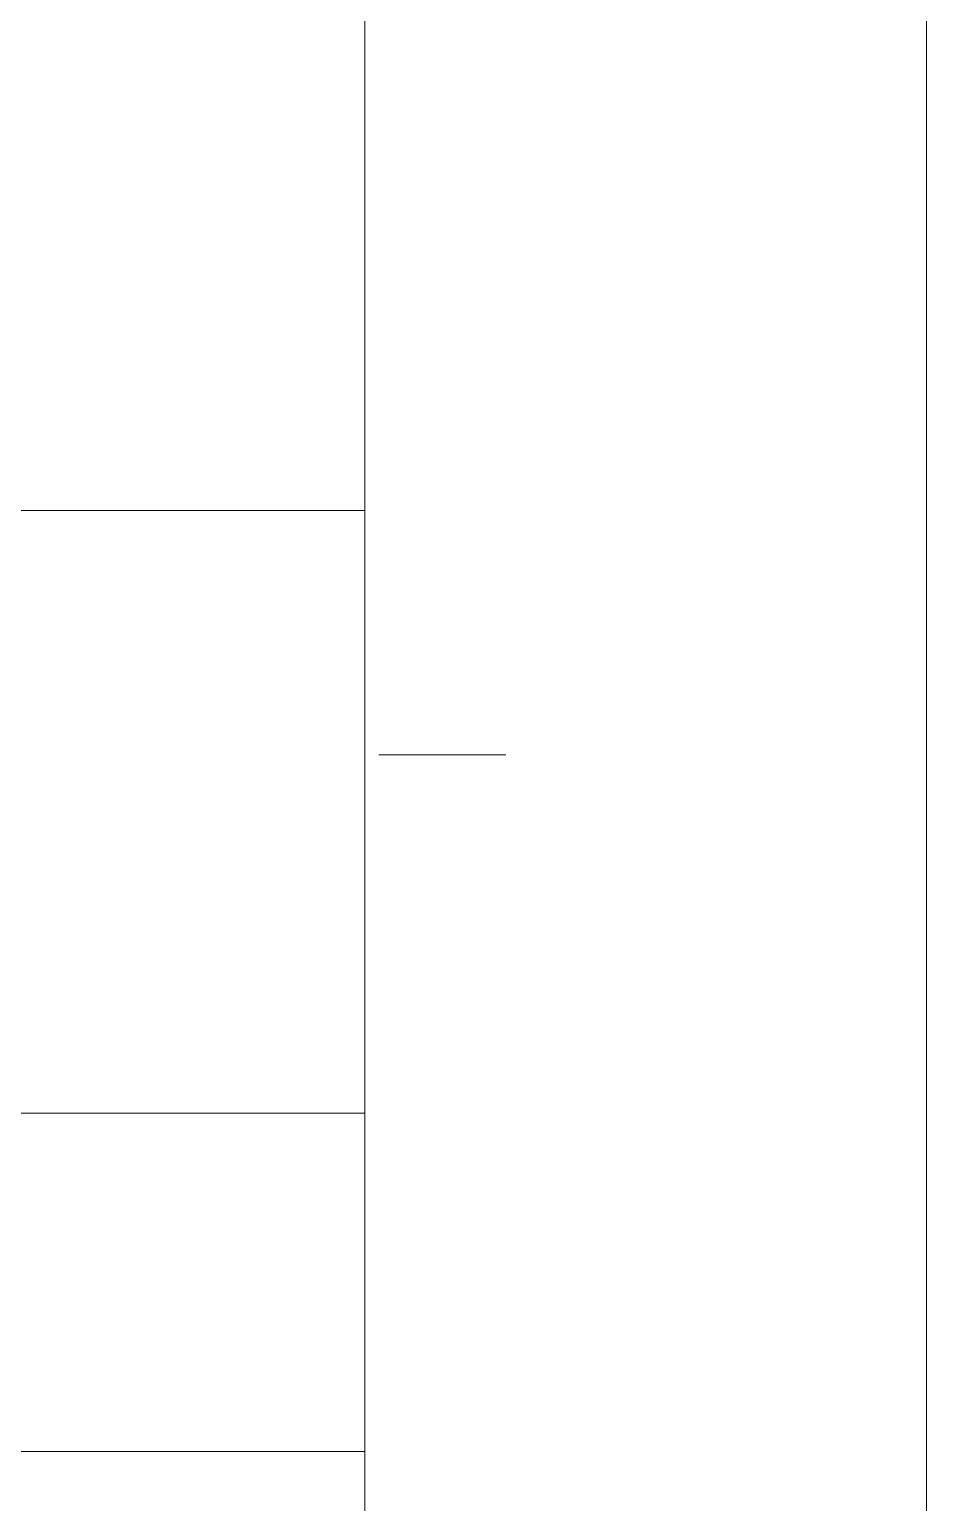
# Model space of a CAD drawing. Header units: inches. Extents: x 0 to 841, y 0 to 594.
# Drawn here: x 801 to 841, y 65.8 to 131.5 of the extents above; entities that cross this region are included whole.
import ezdxf

# ---------------------------------------------------------------- set-up
doc = ezdxf.new("R2010")
doc.units = ezdxf.units.IN
doc.header["$MEASUREMENT"] = 0
doc.layers.add('BG 0 -2', color=7, linetype='Continuous')

msp = doc.modelspace()

# ---------------------------------------------------------------- linework, layer by layer
at = {"layer": 'BG 0 -2', "color": 7, "linetype": 'Continuous', "lineweight": 9}
for p, q in [((841, 594), (841, 0)), ((815.931, 18.107), (815.931, 576.746)), ((666.664, 110.04), (815.931, 110.04)), ((816.557, 99.142), (822.215, 99.142)), ((666.664, 83.143), (815.931, 83.143)), ((666.664, 68.031), (815.931, 68.031))]:
    msp.add_line(p, q, dxfattribs=at)

doc.saveas('drawing.dxf')
